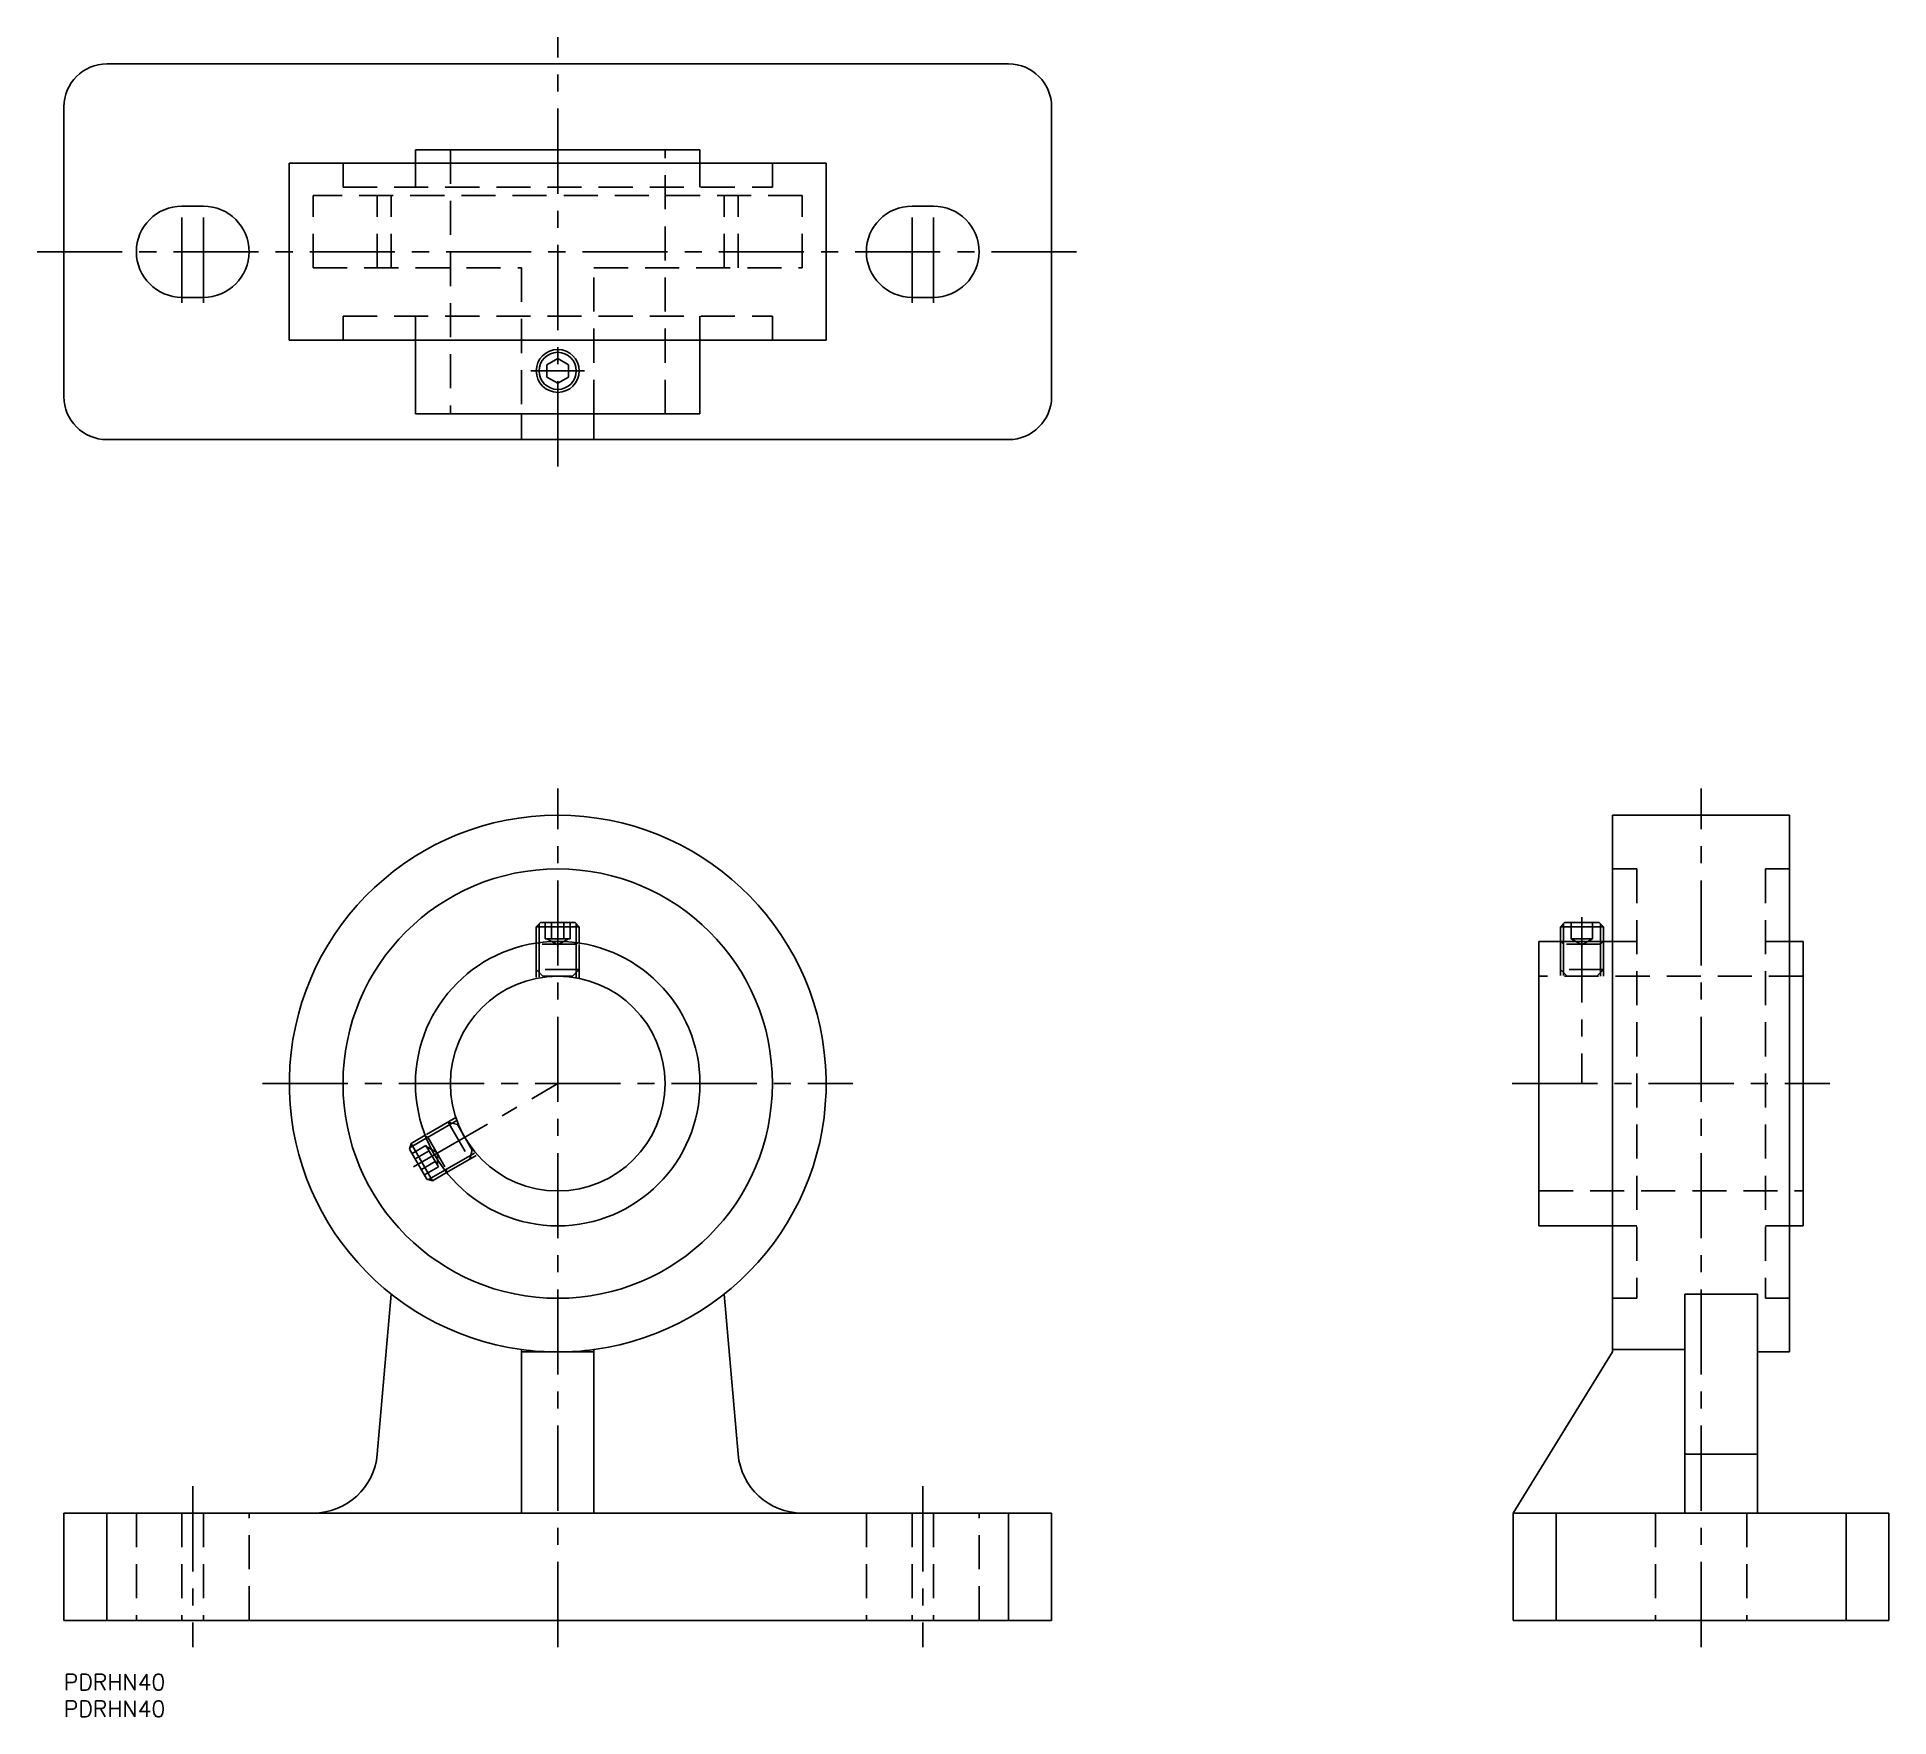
# Model space of a CAD drawing. Extents: x -5 to 340, y -8 to 305.
import ezdxf

# ---------------------------------------------------------------- set-up
doc = ezdxf.new("R2010")
doc.units = 0
doc.header["$LTSCALE"] = 0.5
doc.linetypes.add('CENTER', pattern=[50.8, 31.75, -6.35, 6.35, -6.35])
doc.linetypes.add('DASHED', pattern=[19.05, 12.7, -6.35])
for name, color, linetype in [('MSM_CENTER', 1, 'CENTER'), ('MSM_CONTINUOUS', 7, 'CONTINUOUS'), ('MSM_DASHED', 4, 'DASHED'), ('MSM_NARROW', 5, 'CONTINUOUS'), ('MSM_PART_NUMBER', 7, 'CONTINUOUS')]:
    doc.layers.add(name, color=color, linetype=linetype)
doc.styles.get("Standard").update_dxf_attribs({"font": 'txt.shx', "height": 3, "bigfont": 'bigfont.shx'})

msp = doc.modelspace()

# ---------------------------------------------------------------- linework, layer by layer
at = {"layer": 'MSM_CENTER'}
for p, q in [((92, 225), (92, 305)), ((22, 255.5), (22, 274.5)), ((26, 255.5), (26, 274.5)), ((158, 255.5), (158, 274.5)), ((162, 255.5), (162, 274.5)), ((-5, 265), (189, 265)), ((87, 242.8), (97, 242.8)), ((92, 5), (92, 165)), ((305, 5), (305, 165)), ((282.8, 141), (282.8, 110)), ((37, 110), (147, 110)), ((65.15, 94.5), (92, 110)), ((269.8, 110), (329, 110)), ((24, 35), (24, 5)), ((160, 35), (160, 5))]:
    msp.add_line(p, q, dxfattribs=at)
at = {"layer": 'MSM_CONTINUOUS'}
for p, q in [((176, 300), (8, 300)), ((0, 238), (0, 292)), ((184, 238), (184, 292)), ((65.5, 284), (118.5, 284)), ((65.5, 284), (65.5, 281.5)), ((118.5, 281.5), (118.5, 284)), ((42, 281.5), (142, 281.5)), ((42, 281.5), (42, 248.5)), ((142, 248.5), (142, 281.5)), ((26, 273.5), (22, 273.5)), ((162, 273.5), (158, 273.5)), ((22, 256.5), (26, 256.5)), ((158, 256.5), (162, 256.5)), ((142, 248.5), (42, 248.5)), ((65.5, 248.5), (65.5, 234.8)), ((118.5, 234.8), (118.5, 248.5)), ((92, 245.11), (90, 243.95)), ((94, 243.95), (92, 245.11)), ((90, 243.95), (90, 241.65)), ((90, 241.65), (92, 240.49)), ((92, 240.49), (94, 241.65)), ((94, 243.95), (94, 241.65)), ((65.5, 234.8), (118.5, 234.8)), ((85.25, 234.8), (85.25, 230)), ((98.75, 230), (98.75, 234.8)), ((176, 230), (8, 230)), ((288.5, 60), (288.5, 160)), ((321.5, 160), (288.5, 160)), ((321.5, 160), (321.5, 60)), ((88.77, 140), (88, 139.23)), ((88, 139.23), (88, 136.2)), ((96, 139.23), (88, 139.23)), ((95.23, 140), (88.77, 140)), ((96, 139.23), (95.23, 140)), ((96, 136.2), (96, 139.23)), ((279.57, 140), (278.8, 139.23)), ((278.8, 139.23), (278.8, 136.5)), ((286.8, 139.23), (278.8, 139.23)), ((286.03, 140), (279.57, 140)), ((286.8, 139.23), (286.03, 140)), ((286.8, 136.5), (286.8, 139.23)), ((288.5, 136.5), (274.8, 136.5)), ((274.8, 136.5), (274.8, 83.5)), ((324, 136.5), (321.5, 136.5)), ((324, 136.5), (324, 83.5)), ((67.31, 100.37), (64.68, 98.85)), ((64.68, 98.85), (64.4, 97.8)), ((64.4, 97.8), (67.64, 92.2)), ((64.68, 98.85), (68.68, 91.92)), ((68.68, 91.92), (71.31, 93.44)), ((67.64, 92.2), (68.68, 91.92)), ((274.8, 83.5), (288.5, 83.5)), ((321.5, 83.5), (324, 83.5)), ((61, 70.77), (58.39, 40.95)), ((125.61, 40.95), (123, 70.77)), ((302, 30), (302, 70.77)), ((302, 70.77), (315.5, 70.77)), ((315.5, 70.77), (315.5, 30)), ((85.25, 60.46), (85.25, 30)), ((98.75, 60), (85.25, 60)), ((98.75, 30), (98.75, 60.46)), ((270, 30), (288.5, 60)), ((288.5, 60.46), (302, 60.46)), ((315.5, 60), (321.5, 60)), ((0, 30), (0, 10)), ((0, 30), (184, 30)), ((184, 30), (184, 10)), ((270, 30), (270, 10)), ((270, 30), (340, 30)), ((340, 30), (340, 10)), ((184, 10), (0, 10)), ((340, 10), (270, 10))]:
    msp.add_line(p, q, dxfattribs=at)
for centre, radius in [((92, 242.8), 4), ((92, 110), 40), ((92, 110), 26.5), ((92, 110), 20)]:
    msp.add_circle(centre, radius, dxfattribs=at)
for centre, radius, start, end in [((8, 292), 8, 90, 180), ((176, 292), 8, 0, 90), ((22, 265), 8.5, 90, 270), ((26, 265), 8.5, 270, 90), ((158, 265), 8.5, 90, 270), ((162, 265), 8.5, 270, 90), ((8, 238), 8, 180, 270), ((176, 238), 8, 270, 0), ((92, 110), 50, 277.7586, 262.2414), ((46.44, 42), 12, 270, 355), ((137.56, 42), 12, 185, 270)]:
    msp.add_arc(centre, radius, start, end, dxfattribs=at)
at = {"layer": 'MSM_DASHED'}
for p, q in [((72, 284), (72, 234.8)), ((112, 234.8), (112, 284)), ((52, 281.5), (52, 277)), ((65.5, 281.5), (65.5, 277)), ((118.5, 277), (118.5, 281.5)), ((132, 277), (132, 281.5)), ((52, 277), (132, 277)), ((137.56, 275.5), (46.44, 275.5)), ((46.44, 262), (46.44, 275.5)), ((58.39, 262), (58.39, 275.5)), ((61, 262), (61, 275.5)), ((123, 262), (123, 275.5)), ((125.61, 262), (125.61, 275.5)), ((137.56, 262), (137.56, 275.5)), ((46.44, 262), (85.25, 262)), ((85.25, 262), (85.25, 234.8)), ((98.75, 234.8), (98.75, 262)), ((98.75, 262), (137.56, 262)), ((52, 253), (132, 253)), ((52, 253), (52, 248.5)), ((65.5, 253), (65.5, 248.5)), ((118.5, 248.5), (118.5, 253)), ((132, 248.5), (132, 253)), ((293, 150), (288.5, 150)), ((293, 150), (293, 70)), ((321.5, 150), (317, 150)), ((317, 150), (317, 70)), ((89.69, 137), (89.69, 140)), ((90.85, 137), (90.85, 140)), ((93.15, 137), (93.15, 140)), ((94.31, 137), (94.31, 140)), ((280.8, 137), (280.8, 140)), ((282.8, 137), (282.8, 140)), ((284.8, 137), (284.8, 140)), ((88, 136.2), (88, 129.6)), ((88.27, 136.23), (88.54, 135.96)), ((88.54, 136.27), (88.54, 129.7)), ((95.46, 135.96), (88.54, 135.96)), ((89.69, 137), (94.31, 137)), ((90, 137), (92, 135.85)), ((92, 135.85), (94, 137)), ((95.46, 129.7), (95.46, 136.27)), ((95.46, 135.96), (95.73, 136.23)), ((96, 129.6), (96, 136.2)), ((278.8, 136.5), (278.8, 130)), ((278.8, 136.5), (279.34, 135.96)), ((278.81, 136.5), (278.8, 136.5)), ((279.34, 136.5), (279.34, 130)), ((286.26, 135.96), (279.34, 135.96)), ((280.8, 137), (284.8, 137)), ((280.8, 137), (282.8, 135.85)), ((282.8, 135.85), (284.8, 137)), ((286.26, 130), (286.26, 136.5)), ((286.26, 135.96), (286.8, 136.5)), ((286.8, 136.5), (286.79, 136.5)), ((286.8, 130), (286.8, 136.5)), ((293, 136.5), (288.5, 136.5)), ((321.5, 136.5), (317, 136.5)), ((96, 131.25), (88, 131.25)), ((88, 131.25), (89.25, 130)), ((94.75, 130), (96, 131.25)), ((286.8, 131.25), (278.8, 131.25)), ((278.8, 131.25), (280.05, 130)), ((285.55, 130), (286.8, 131.25)), ((94.75, 130), (89.25, 130)), ((324, 130), (274.8, 130)), ((73.03, 103.67), (67.31, 100.37)), ((67.79, 100.02), (67.42, 100.12)), ((73.21, 103.15), (67.52, 99.86)), ((71.6, 102.84), (75.6, 95.91)), ((73.3, 102.38), (71.6, 102.84)), ((73.3, 102.38), (76.05, 97.62)), ((67.46, 98.5), (64.86, 97)), ((68.04, 97.5), (65.44, 96)), ((69.77, 94.5), (67.46, 98.5)), ((69.62, 97.08), (67.62, 98.23)), ((67.79, 100.02), (71.25, 94.03)), ((69.62, 94.77), (69.62, 97.08)), ((70.98, 93.87), (76.67, 97.15)), ((71.31, 93.44), (77.03, 96.74)), ((75.6, 95.91), (76.05, 97.62)), ((69.19, 95.5), (66.6, 94)), ((69.77, 94.5), (67.17, 93)), ((71.15, 93.65), (71.25, 94.03)), ((274.8, 90), (324, 90)), ((288.5, 83.5), (293, 83.5)), ((317, 83.5), (321.5, 83.5)), ((288.5, 70), (293, 70)), ((317, 70), (321.5, 70)), ((13.5, 30), (13.5, 10)), ((22, 30), (22, 10)), ((26, 30), (26, 10)), ((34.5, 10), (34.5, 30)), ((149.5, 30), (149.5, 10)), ((158, 30), (158, 10)), ((162, 30), (162, 10)), ((170.5, 10), (170.5, 30)), ((296.5, 30), (296.5, 10)), ((313.5, 30), (313.5, 10))]:
    msp.add_line(p, q, dxfattribs=at)
msp.add_arc((92, 110), 50, 262.2414, 277.7586, dxfattribs=at)
at = {"layer": 'MSM_NARROW'}
for p, q in [((88.54, 139.77), (88.54, 136.27)), ((95.46, 139.77), (95.46, 136.27)), ((279.34, 136.5), (279.34, 139.77)), ((286.26, 136.5), (286.26, 139.77)), ((64.49, 98.11), (67.52, 99.86)), ((67.94, 92.12), (70.98, 93.87)), ((302, 40.95), (315.5, 40.95)), ((8, 30), (8, 10)), ((176, 30), (176, 10)), ((278, 30), (278, 10)), ((332, 30), (332, 10))]:
    msp.add_line(p, q, dxfattribs=at)
msp.add_circle((92, 242.8), 3.46, dxfattribs=at)

# ---------------------------------------------------------------- texts
at = {"layer": 'MSM_PART_NUMBER'}
for p in [(0, -3), (0, -8)]:
    msp.add_text('PDRHN40', height=3, dxfattribs=at).set_placement(p)

doc.saveas('drawing.dxf')
